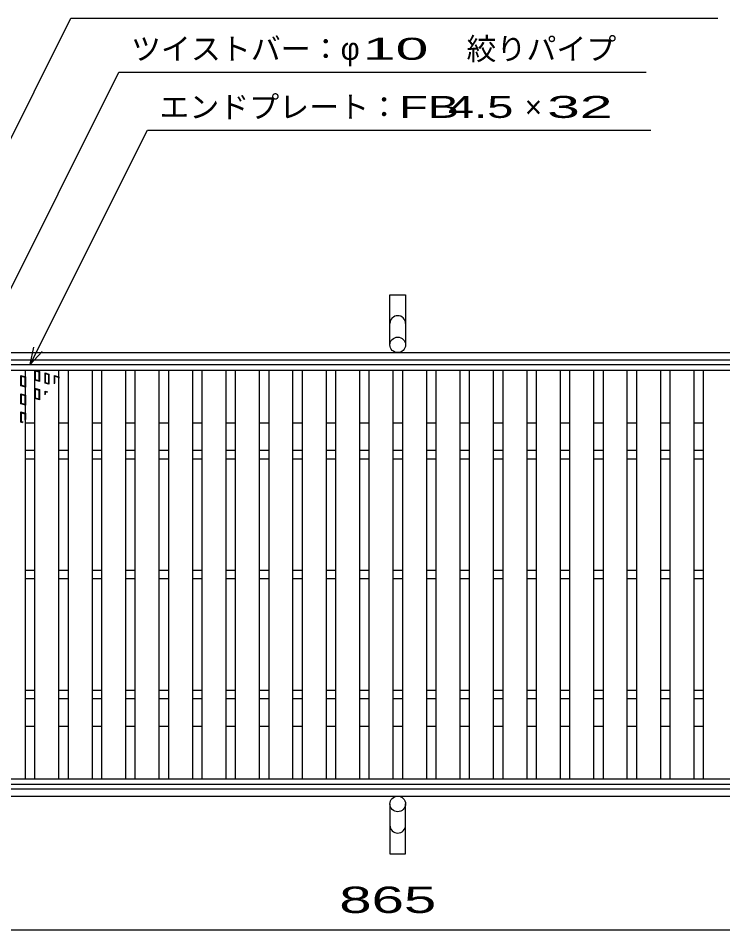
# Model space of a CAD drawing. Units: millimetres, scale not verified. Extents: x -1820 to 1731, y -1282 to 1054.
# Drawn here: x -1167 to -579, y -143 to 618 of the extents above; entities that cross this region are included whole.
import ezdxf
from ezdxf.enums import TextEntityAlignment as Align

# ---------------------------------------------------------------- set-up
doc = ezdxf.new("R2010")
doc.units = ezdxf.units.MM
doc.header["$LTSCALE"] = 10
for name, color, linetype, lineweight in [('16', 3, 'Continuous', 25), ('17', 3, 'Continuous', 25), ('19', 6, 'Continuous', 25), ('22', 2, 'Continuous', 25)]:
    doc.layers.add(name, color=color, linetype=linetype, lineweight=lineweight)
doc.styles.add('ベクトル', font='')
doc.styles.get('ベクトル').set_extended_font_data('ベクトル')

msp = doc.modelspace()

# ---------------------------------------------------------------- linework, layer by layer
at = {"layer": '16'}
for p, q in [((-1348, 328.5), (-352, 328.5)), ((-1348, 324), (-352, 324)), ((-1180.6, 324), (-1160.6, 324)), ((-1160.6, -17), (-1160.6, 324)), ((-1152.7, -17), (-1152.7, 324)), ((-1152.7, 324), (-1132.7, 324)), ((-1132.7, -17), (-1132.7, 324)), ((-1124.8, -17), (-1124.8, 324)), ((-1124.8, 324), (-1104.8, 324)), ((-1104.8, -17), (-1104.8, 324)), ((-1096.9, -17), (-1096.9, 324)), ((-1096.9, 324), (-1076.9, 324)), ((-1076.9, -17), (-1076.9, 324)), ((-1069, -17), (-1069, 324)), ((-1069, 324), (-1049, 324)), ((-1049, -17), (-1049, 324)), ((-1041.1, -17), (-1041.1, 324)), ((-1041.1, 324), (-1021.1, 324)), ((-1021.1, -17), (-1021.1, 324)), ((-1013.2, -17), (-1013.2, 324)), ((-1013.2, 324), (-993.2, 324)), ((-993.2, -17), (-993.2, 324)), ((-985.3, -17), (-985.3, 324)), ((-985.3, 324), (-965.3, 324)), ((-965.3, -17), (-965.3, 324)), ((-957.4, -17), (-957.4, 324)), ((-957.4, 324), (-937.4, 324)), ((-937.4, -17), (-937.4, 324)), ((-929.5, -17), (-929.5, 324)), ((-929.5, 324), (-909.5, 324)), ((-909.5, -17), (-909.5, 324)), ((-901.6, -17), (-901.6, 324)), ((-901.6, 324), (-881.6, 324)), ((-881.6, -17), (-881.6, 324)), ((-873.7, -17), (-873.7, 324)), ((-873.7, 324), (-853.7, 324)), ((-853.7, -17), (-853.7, 324)), ((-845.8, -17), (-845.8, 324)), ((-845.8, 324), (-825.8, 324)), ((-825.8, -17), (-825.8, 324)), ((-817.9, -17), (-817.9, 324)), ((-817.9, 324), (-797.9, 324)), ((-797.9, -17), (-797.9, 324)), ((-790, -17), (-790, 324)), ((-790, 324), (-770, 324)), ((-770, -17), (-770, 324)), ((-762.1, -17), (-762.1, 324)), ((-762.1, 324), (-742.1, 324)), ((-742.1, -17), (-742.1, 324)), ((-734.2, -17), (-734.2, 324)), ((-734.2, 324), (-714.2, 324)), ((-714.2, -17), (-714.2, 324)), ((-706.3, -17), (-706.3, 324)), ((-706.3, 324), (-686.3, 324)), ((-686.3, -17), (-686.3, 324)), ((-678.4, -17), (-678.4, 324)), ((-678.4, 324), (-658.4, 324)), ((-658.4, -17), (-658.4, 324)), ((-650.5, -17), (-650.5, 324)), ((-650.5, 324), (-630.5, 324)), ((-630.5, -17), (-630.5, 324)), ((-622.6, -17), (-622.6, 324)), ((-622.6, 324), (-602.6, 324)), ((-602.6, -17), (-602.6, 324)), ((-594.7, -17), (-594.7, 324)), ((-594.7, 324), (-574.7, 324)), ((-1160.6, 280), (-1152.7, 280)), ((-1132.7, 280), (-1124.8, 280)), ((-1104.8, 280), (-1096.9, 280)), ((-1076.9, 280), (-1069, 280)), ((-1049, 280), (-1041.1, 280)), ((-1021.1, 280), (-1013.2, 280)), ((-993.2, 280), (-985.3, 280)), ((-965.3, 280), (-957.4, 280)), ((-937.4, 280), (-929.5, 280)), ((-909.5, 280), (-901.6, 280)), ((-881.6, 280), (-873.7, 280)), ((-853.7, 280), (-845.8, 280)), ((-825.8, 280), (-817.9, 280)), ((-797.9, 280), (-790, 280)), ((-770, 280), (-762.1, 280)), ((-742.1, 280), (-734.2, 280)), ((-714.2, 280), (-706.3, 280)), ((-686.3, 280), (-678.4, 280)), ((-658.4, 280), (-650.5, 280)), ((-630.5, 280), (-622.6, 280)), ((-602.6, 280), (-594.7, 280)), ((-1160.6, 257), (-1152.7, 257)), ((-1132.7, 257), (-1124.8, 257)), ((-1104.8, 257), (-1096.9, 257)), ((-1076.9, 257), (-1069, 257)), ((-1049, 257), (-1041.1, 257)), ((-1021.1, 257), (-1013.2, 257)), ((-993.2, 257), (-985.3, 257)), ((-965.3, 257), (-957.4, 257)), ((-937.4, 257), (-929.5, 257)), ((-909.5, 257), (-901.6, 257)), ((-881.6, 257), (-873.7, 257)), ((-853.7, 257), (-845.8, 257)), ((-825.8, 257), (-817.9, 257)), ((-797.9, 257), (-790, 257)), ((-770, 257), (-762.1, 257)), ((-742.1, 257), (-734.2, 257)), ((-714.2, 257), (-706.3, 257)), ((-686.3, 257), (-678.4, 257)), ((-658.4, 257), (-650.5, 257)), ((-630.5, 257), (-622.6, 257)), ((-602.6, 257), (-594.7, 257)), ((-1160.6, 250), (-1152.7, 250)), ((-1132.7, 250), (-1124.8, 250)), ((-1104.8, 250), (-1096.9, 250)), ((-1076.9, 250), (-1069, 250)), ((-1049, 250), (-1041.1, 250)), ((-1021.1, 250), (-1013.2, 250)), ((-993.2, 250), (-985.3, 250)), ((-965.3, 250), (-957.4, 250)), ((-937.4, 250), (-929.5, 250)), ((-909.5, 250), (-901.6, 250)), ((-881.6, 250), (-873.7, 250)), ((-853.7, 250), (-845.8, 250)), ((-825.8, 250), (-817.9, 250)), ((-797.9, 250), (-790, 250)), ((-770, 250), (-762.1, 250)), ((-742.1, 250), (-734.2, 250)), ((-714.2, 250), (-706.3, 250)), ((-686.3, 250), (-678.4, 250)), ((-658.4, 250), (-650.5, 250)), ((-630.5, 250), (-622.6, 250)), ((-602.6, 250), (-594.7, 250)), ((-1160.6, 157), (-1152.7, 157)), ((-1132.7, 157), (-1124.8, 157)), ((-1104.8, 157), (-1096.9, 157)), ((-1076.9, 157), (-1069, 157)), ((-1049, 157), (-1041.1, 157)), ((-1021.1, 157), (-1013.2, 157)), ((-993.2, 157), (-985.3, 157)), ((-965.3, 157), (-957.4, 157)), ((-937.4, 157), (-929.5, 157)), ((-909.5, 157), (-901.6, 157)), ((-881.6, 157), (-873.7, 157)), ((-853.7, 157), (-845.8, 157)), ((-825.8, 157), (-817.9, 157)), ((-797.9, 157), (-790, 157)), ((-770, 157), (-762.1, 157)), ((-742.1, 157), (-734.2, 157)), ((-714.2, 157), (-706.3, 157)), ((-686.3, 157), (-678.4, 157)), ((-658.4, 157), (-650.5, 157)), ((-630.5, 157), (-622.6, 157)), ((-602.6, 157), (-594.7, 157)), ((-1160.6, 150), (-1152.7, 150)), ((-1132.7, 150), (-1124.8, 150)), ((-1104.8, 150), (-1096.9, 150)), ((-1076.9, 150), (-1069, 150)), ((-1049, 150), (-1041.1, 150)), ((-1021.1, 150), (-1013.2, 150)), ((-993.2, 150), (-985.3, 150)), ((-965.3, 150), (-957.4, 150)), ((-937.4, 150), (-929.5, 150)), ((-909.5, 150), (-901.6, 150)), ((-881.6, 150), (-873.7, 150)), ((-853.7, 150), (-845.8, 150)), ((-825.8, 150), (-817.9, 150)), ((-797.9, 150), (-790, 150)), ((-770, 150), (-762.1, 150)), ((-742.1, 150), (-734.2, 150)), ((-714.2, 150), (-706.3, 150)), ((-686.3, 150), (-678.4, 150)), ((-658.4, 150), (-650.5, 150)), ((-630.5, 150), (-622.6, 150)), ((-602.6, 150), (-594.7, 150)), ((-1160.6, 57), (-1152.7, 57)), ((-1132.7, 57), (-1124.8, 57)), ((-1104.8, 57), (-1096.9, 57)), ((-1076.9, 57), (-1069, 57)), ((-1049, 57), (-1041.1, 57)), ((-1021.1, 57), (-1013.2, 57)), ((-993.2, 57), (-985.3, 57)), ((-965.3, 57), (-957.4, 57)), ((-937.4, 57), (-929.5, 57)), ((-909.5, 57), (-901.6, 57)), ((-881.6, 57), (-873.7, 57)), ((-853.7, 57), (-845.8, 57)), ((-825.8, 57), (-817.9, 57)), ((-797.9, 57), (-790, 57)), ((-770, 57), (-762.1, 57)), ((-742.1, 57), (-734.2, 57)), ((-714.2, 57), (-706.3, 57)), ((-686.3, 57), (-678.4, 57)), ((-658.4, 57), (-650.5, 57)), ((-630.5, 57), (-622.6, 57)), ((-602.6, 57), (-594.7, 57)), ((-1160.6, 50), (-1152.7, 50)), ((-1132.7, 50), (-1124.8, 50)), ((-1104.8, 50), (-1096.9, 50)), ((-1076.9, 50), (-1069, 50)), ((-1049, 50), (-1041.1, 50)), ((-1021.1, 50), (-1013.2, 50)), ((-993.2, 50), (-985.3, 50)), ((-965.3, 50), (-957.4, 50)), ((-937.4, 50), (-929.5, 50)), ((-909.5, 50), (-901.6, 50)), ((-881.6, 50), (-873.7, 50)), ((-853.7, 50), (-845.8, 50)), ((-825.8, 50), (-817.9, 50)), ((-797.9, 50), (-790, 50)), ((-770, 50), (-762.1, 50)), ((-742.1, 50), (-734.2, 50)), ((-714.2, 50), (-706.3, 50)), ((-686.3, 50), (-678.4, 50)), ((-658.4, 50), (-650.5, 50)), ((-630.5, 50), (-622.6, 50)), ((-602.6, 50), (-594.7, 50)), ((-1160.6, 27), (-1152.7, 27)), ((-1132.7, 27), (-1124.8, 27)), ((-1104.8, 27), (-1096.9, 27)), ((-1076.9, 27), (-1069, 27)), ((-1049, 27), (-1041.1, 27)), ((-1021.1, 27), (-1013.2, 27)), ((-993.2, 27), (-985.3, 27)), ((-965.3, 27), (-957.4, 27)), ((-937.4, 27), (-929.5, 27)), ((-909.5, 27), (-901.6, 27)), ((-881.6, 27), (-873.7, 27)), ((-853.7, 27), (-845.8, 27)), ((-825.8, 27), (-817.9, 27)), ((-797.9, 27), (-790, 27)), ((-770, 27), (-762.1, 27)), ((-742.1, 27), (-734.2, 27)), ((-714.2, 27), (-706.3, 27)), ((-686.3, 27), (-678.4, 27)), ((-658.4, 27), (-650.5, 27)), ((-630.5, 27), (-622.6, 27)), ((-602.6, 27), (-594.7, 27)), ((-1348, -17), (-352, -17)), ((-1348, -21.5), (-352, -21.5)), ((-1180.6, -17), (-1160.6, -17)), ((-1152.7, -17), (-1132.7, -17)), ((-1124.8, -17), (-1104.8, -17)), ((-1096.9, -17), (-1076.9, -17)), ((-1069, -17), (-1049, -17)), ((-1041.1, -17), (-1021.1, -17)), ((-1013.2, -17), (-993.2, -17)), ((-985.3, -17), (-965.3, -17)), ((-957.4, -17), (-937.4, -17)), ((-929.5, -17), (-909.5, -17)), ((-901.6, -17), (-881.6, -17)), ((-873.7, -17), (-853.7, -17)), ((-845.8, -17), (-825.8, -17)), ((-817.9, -17), (-797.9, -17)), ((-790, -17), (-770, -17)), ((-762.1, -17), (-742.1, -17)), ((-734.2, -17), (-714.2, -17)), ((-706.3, -17), (-686.3, -17)), ((-678.4, -17), (-658.4, -17)), ((-650.5, -17), (-630.5, -17)), ((-622.6, -17), (-602.6, -17)), ((-594.7, -17), (-574.7, -17))]:
    msp.add_line(p, q, dxfattribs=at)
at = {"layer": '17'}
for p, q in [((-1164.4, 319.44), (-1160.6, 318.3)), ((-1164.4, 310.89), (-1164.4, 319.44)), ((-1164.4, 319.44), (-1160.6, 318.3)), ((-1164.4, 310.89), (-1164.4, 319.44)), ((-1152.7, 324), (-1148.9, 322.86)), ((-1152.7, 315.45), (-1152.7, 324)), ((-1152.7, 324), (-1148.9, 322.86)), ((-1152.7, 315.45), (-1152.7, 324)), ((-1152.22, 323.36), (-1149.37, 322.51)), ((-1152.22, 315.8), (-1152.22, 323.36)), ((-1152.22, 323.36), (-1149.37, 322.51)), ((-1152.22, 315.8), (-1152.22, 323.36)), ((-1149.37, 322.51), (-1149.37, 314.95)), ((-1149.37, 322.51), (-1149.37, 314.95)), ((-1148.9, 322.86), (-1148.9, 314.31)), ((-1148.9, 322.86), (-1148.9, 314.31)), ((-1144.31, 321.63), (-1141.08, 320.67)), ((-1144.31, 313.08), (-1144.31, 321.63)), ((-1144.31, 321.63), (-1141.08, 320.67)), ((-1144.31, 313.08), (-1144.31, 321.63)), ((-1143.84, 321), (-1141.56, 320.31)), ((-1143.84, 313.44), (-1143.84, 321)), ((-1143.84, 321), (-1141.56, 320.31)), ((-1143.84, 313.44), (-1143.84, 321)), ((-1141.56, 320.31), (-1141.56, 312.75)), ((-1141.56, 320.31), (-1141.56, 312.75)), ((-1141.08, 320.67), (-1141.08, 312.12)), ((-1141.08, 320.67), (-1141.08, 312.12)), ((-1136.5, 319.44), (-1132.7, 318.3)), ((-1136.5, 312.56), (-1136.5, 319.44)), ((-1136.5, 319.44), (-1132.7, 318.3)), ((-1136.5, 312.56), (-1136.5, 319.44)), ((-1163.92, 318.8), (-1161.07, 317.95)), ((-1163.92, 311.24), (-1163.92, 318.8)), ((-1163.92, 318.8), (-1161.07, 317.95)), ((-1163.92, 311.24), (-1163.92, 318.8)), ((-1161.07, 317.95), (-1161.07, 310.39)), ((-1161.07, 317.95), (-1161.07, 310.39)), ((-1160.6, 318.3), (-1160.6, 309.75)), ((-1160.6, 318.3), (-1160.6, 309.75)), ((-1148.9, 314.31), (-1152.7, 315.45)), ((-1148.9, 314.31), (-1152.7, 315.45)), ((-1149.37, 314.95), (-1152.22, 315.8)), ((-1149.37, 314.95), (-1152.22, 315.8)), ((-1141.08, 312.12), (-1144.31, 313.08)), ((-1141.08, 312.12), (-1144.31, 313.08)), ((-1141.56, 312.75), (-1143.84, 313.44)), ((-1141.56, 312.75), (-1143.84, 313.44)), ((-1136.02, 318.8), (-1133.17, 317.95)), ((-1136.02, 313.14), (-1136.02, 318.8)), ((-1136.02, 318.8), (-1133.17, 317.95)), ((-1136.02, 313.14), (-1136.02, 318.8)), ((-1133.17, 317.95), (-1133.17, 316.62)), ((-1133.17, 317.95), (-1133.17, 316.62)), ((-1132.7, 318.3), (-1132.7, 317.21)), ((-1132.7, 318.3), (-1132.7, 317.21)), ((-1160.6, 309.75), (-1164.4, 310.89)), ((-1160.6, 309.75), (-1164.4, 310.89)), ((-1164.4, 304.24), (-1160.6, 303.1)), ((-1164.4, 295.69), (-1164.4, 304.24)), ((-1164.4, 304.24), (-1160.6, 303.1)), ((-1164.4, 295.69), (-1164.4, 304.24)), ((-1161.07, 310.39), (-1163.92, 311.24)), ((-1161.07, 310.39), (-1163.92, 311.24)), ((-1152.7, 308.8), (-1148.9, 307.66)), ((-1152.7, 300.25), (-1152.7, 308.8)), ((-1152.7, 308.8), (-1148.9, 307.66)), ((-1152.7, 300.25), (-1152.7, 308.8)), ((-1152.22, 308.16), (-1149.37, 307.31)), ((-1152.22, 300.6), (-1152.22, 308.16)), ((-1152.22, 308.16), (-1149.37, 307.31)), ((-1152.22, 300.6), (-1152.22, 308.16)), ((-1149.37, 307.31), (-1149.37, 299.75)), ((-1149.37, 307.31), (-1149.37, 299.75)), ((-1148.9, 307.66), (-1148.9, 299.11)), ((-1148.9, 307.66), (-1148.9, 299.11)), ((-1144.31, 306.43), (-1142.14, 305.78)), ((-1144.31, 303.21), (-1144.31, 306.43)), ((-1144.31, 306.43), (-1142.14, 305.78)), ((-1144.31, 303.21), (-1144.31, 306.43)), ((-1143.84, 305.8), (-1142.48, 305.39)), ((-1143.84, 303.77), (-1143.84, 305.8)), ((-1143.84, 305.8), (-1142.48, 305.39)), ((-1143.84, 303.77), (-1143.84, 305.8)), ((-1163.92, 303.6), (-1161.07, 302.75)), ((-1163.92, 296.04), (-1163.92, 303.6)), ((-1163.92, 303.6), (-1161.07, 302.75)), ((-1163.92, 296.04), (-1163.92, 303.6)), ((-1161.07, 302.75), (-1161.07, 295.19)), ((-1161.07, 302.75), (-1161.07, 295.19)), ((-1160.6, 303.1), (-1160.6, 294.55)), ((-1160.6, 303.1), (-1160.6, 294.55)), ((-1148.9, 299.11), (-1152.7, 300.25)), ((-1148.9, 299.11), (-1152.7, 300.25)), ((-1149.37, 299.75), (-1152.22, 300.6)), ((-1149.37, 299.75), (-1152.22, 300.6)), ((-1160.6, 294.55), (-1164.4, 295.69)), ((-1160.6, 294.55), (-1164.4, 295.69)), ((-1164.4, 289.04), (-1160.6, 287.9)), ((-1164.4, 280.49), (-1164.4, 289.04)), ((-1164.4, 289.04), (-1160.6, 287.9)), ((-1164.4, 280.49), (-1164.4, 289.04)), ((-1161.07, 295.19), (-1163.92, 296.04)), ((-1161.07, 295.19), (-1163.92, 296.04)), ((-1163.92, 288.4), (-1161.07, 287.55)), ((-1163.92, 280.84), (-1163.92, 288.4)), ((-1163.92, 288.4), (-1161.07, 287.55)), ((-1163.92, 280.84), (-1163.92, 288.4)), ((-1161.07, 287.55), (-1161.07, 282.21)), ((-1161.07, 287.55), (-1161.07, 282.21)), ((-1160.6, 287.9), (-1160.6, 282.77)), ((-1160.6, 287.9), (-1160.6, 282.77)), ((-1162.91, 280.04), (-1164.4, 280.49)), ((-1162.91, 280.04), (-1164.4, 280.49)), ((-1162.58, 280.44), (-1163.92, 280.84)), ((-1162.58, 280.44), (-1163.92, 280.84))]:
    msp.add_line(p, q, dxfattribs=at)
at = {"layer": '19'}
for p, q in [((-856.5, 345), (-856.5, 386.62)), ((-856.5, 386.62), (-843.5, 386.62)), ((-843.5, 386.62), (-843.5, 345)), ((-1350, 338.5), (-350, 338.5)), ((-1350, 332.5), (-350, 332.5)), ((-1350, -25.5), (-350, -25.5)), ((-1350, -31.5), (-350, -31.5)), ((-856.5, -38), (-856.5, -79.62)), ((-843.5, -79.62), (-843.5, -38)), ((-856.5, -79.62), (-843.5, -79.62))]:
    msp.add_line(p, q, dxfattribs=at)
for centre in [(-850, 345), (-850, -38)]:
    msp.add_circle(centre, 6.5, dxfattribs=at)
for centre, start, end in [((-850, 362.84), 0, 180), ((-850, -55.84), 180, 0)]:
    msp.add_arc(centre, 6.5, start, end, dxfattribs=at)
at = {"layer": '22', "color": 4}
for p, q in [((-1328, 207), (-1122.75, 617.5)), ((-1122.75, 617.5), (-582.75, 617.5)), ((-1240.35, 257), (-1082.6, 572.5)), ((-1082.6, 572.5), (-642.6, 572.5)), ((-1156.65, 328.5), (-1058.9, 524)), ((-1058.9, 524), (-638.9, 524)), ((-1156.65, 328.5), (-1153.65, 343.1)), ((-1156.65, 328.5), (-1146.65, 339.5)), ((-1282.2, -143), (-417.3, -143))]:
    msp.add_line(p, q, dxfattribs=at)

# ---------------------------------------------------------------- texts
at = {"layer": '22', "style": 'ベクトル'}
for s, p in [('ツイストバー：', (-1072.6, 592)), ('絞りパイプ', (-792.6, 592)), ('φ', (-897.6, 592)), ('エンドプレート：', (-1048.9, 543.5)), ('×', (-743.9, 543.5))]:
    msp.add_text(s, height=18.33, dxfattribs=at).set_placement(p, align=Align.MIDDLE_LEFT)
for s, height, width, p in [(' 10 ', 18.33, 2, (-892.6, 592)), ('FB', 18.33, 1.6, (-848.9, 543.5)), (' 4.5 ', 18.33, 1.6, (-818.9, 543.5)), (' 32 ', 18.33, 2, (-738.9, 543.5)), (' 865 ', 21.99, 1.65, (-912.25, -118))]:
    msp.add_text(s, height=height, dxfattribs=dict(at, width=width)).set_placement(p, align=Align.MIDDLE_LEFT)

doc.saveas('drawing.dxf')
